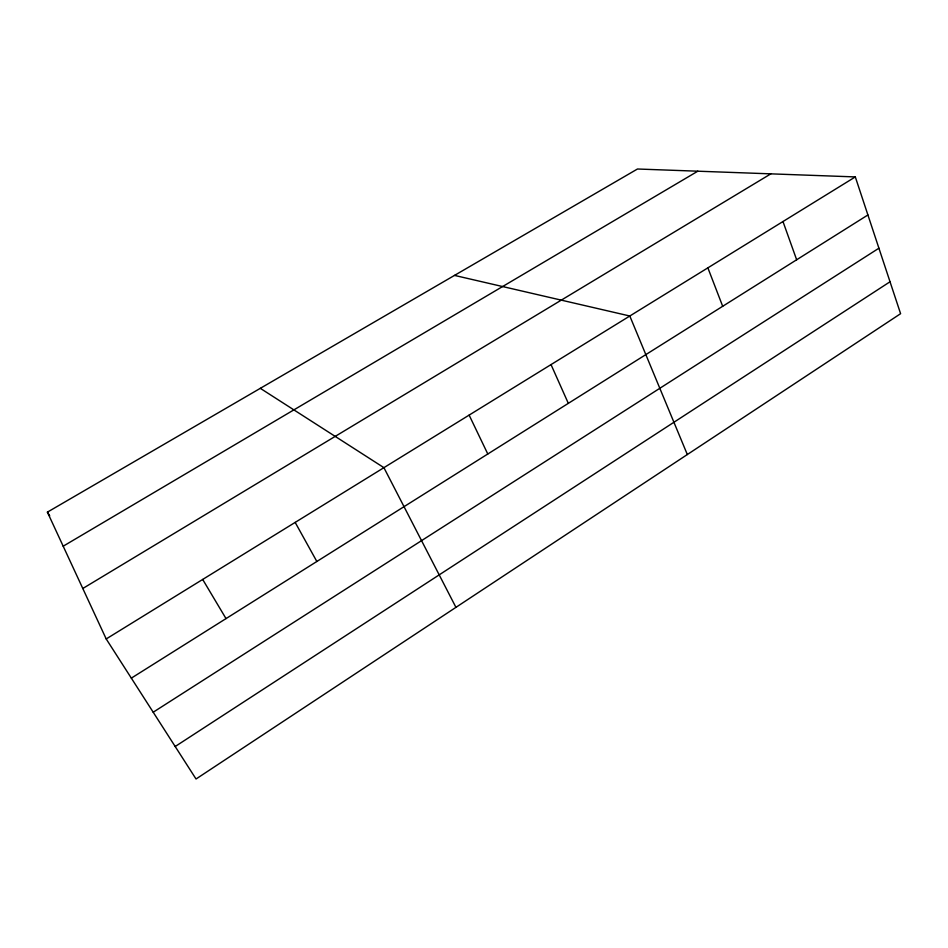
<?xml version="1.0" encoding="UTF-8"?>
<svg xmlns="http://www.w3.org/2000/svg" width="948" height="948" viewBox="0 0 948 948"><rect width="100%" height="100%" fill="white"/><g stroke="black" fill="none" stroke-linecap="round" stroke-linejoin="round"><path stroke-width="1.42" d="M175.202 746.503L890.03 281.769M153.197 712.221L878.915 248.21M131.334 678.14L867.906 214.971M106.2 638.952L855.309 176.921L900.6 313.693L196.035 778.995L106.2 638.952L47.4 512.145L637.471 169.005L855.309 176.921M82.796 588.495L770.843 173.851M63.184 546.202L697.799 171.197M454.507 275.406L629.804 316.004L687.324 454.542M260.321 388.336L383.916 467.66L455.941 607.348M47.4 512.145L49.723 515.819M202.682 579.441L226.015 618.594M295.172 522.395L316.845 561.489M469.13 415.106L487.793 453.997M551.025 364.589L568.326 403.35M707.872 267.857L722.684 306.287M782.977 221.524L796.652 259.776"/></g></svg>
